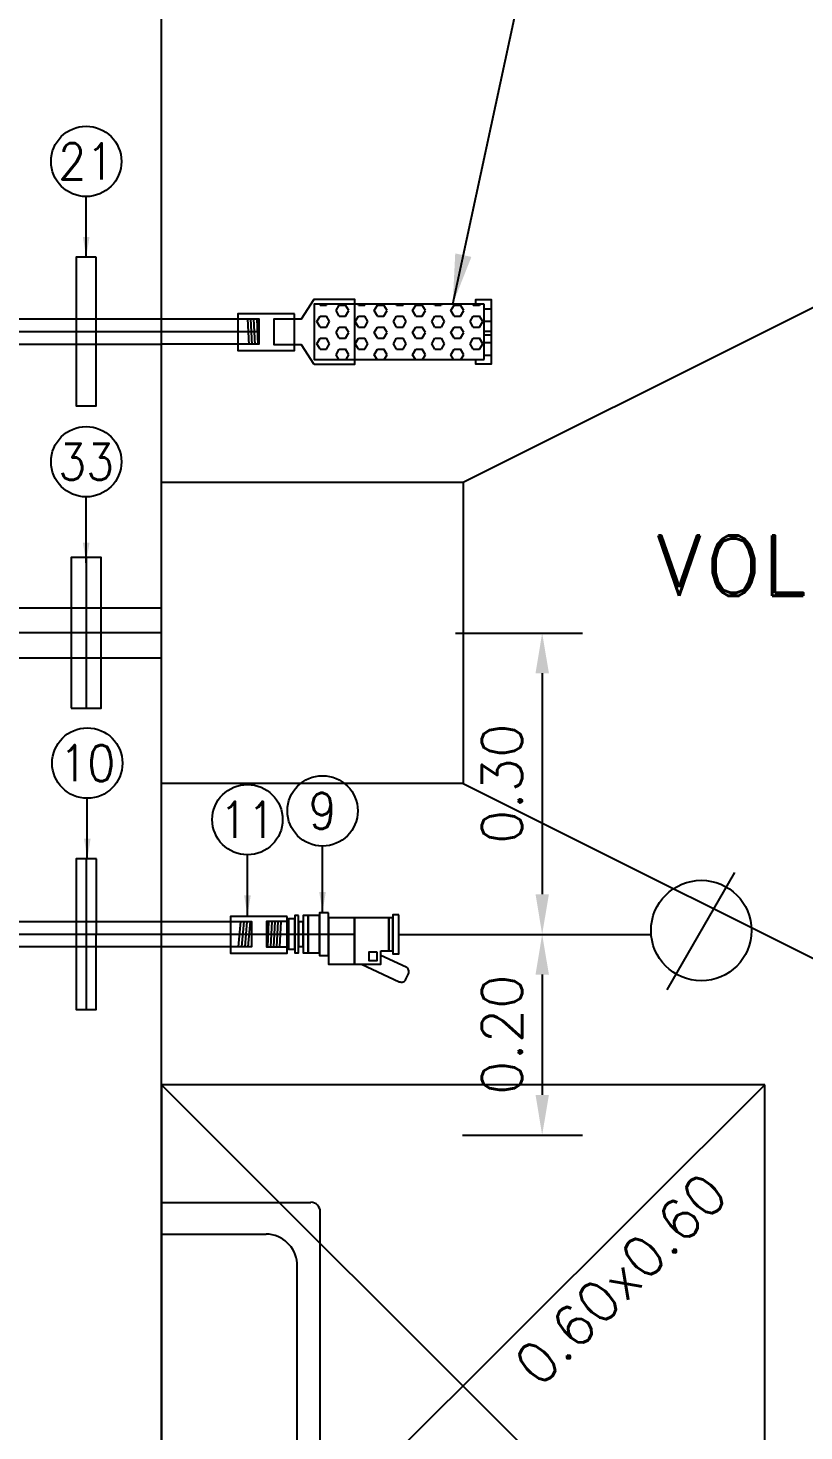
# Model space of a CAD drawing. Header units: metres. Extents: x -90 to 2507, y -28 to 972.
# Drawn here: x 151.915 to 152.687, y 195.706 to 197.103 of the extents above; entities that cross this region are included whole.
import ezdxf
from ezdxf.enums import TextEntityAlignment as Align

# ---------------------------------------------------------------- set-up
doc = ezdxf.new("R2010")
doc.units = ezdxf.units.M
doc.linetypes.add('CENTER', pattern=[50.8, 31.75, -6.35, 6.35, -6.35])
doc.linetypes.add('HIDDEN', pattern=[9.525, 6.35, -3.175])
for name, color, linetype in [('A-MURO', 6, 'Continuous'), ('A-NIVELES', 7, 'Continuous'), ('A-PUERTA', 2, 'Continuous'), ('G-achurado', 9, 'Continuous'), ('G-acotado', 8, 'Continuous'), ('G-ejes', 9, 'CENTER'), ('G-textos-notas', 7, 'Continuous'), ('G-textos-subtitulo', 3, 'Continuous'), ('S - VALVULA COMPUERTA', 2, 'Continuous'), ('S-TUBERIAS-NUEVAS', 3, 'Continuous')]:
    doc.layers.add(name, color=color, linetype=linetype)
doc.styles.add('01COTAS', font='romans.shx')
doc.styles.add('20-SUBTITULO', font='romand.shx', dxfattribs={"height": 0.06})
doc.dimstyles.new('DIM-10-CORTE', dxfattribs={"dimscale": 0.01, "dimtxt": 2, "dimasz": 2, "dimexe": 2, "dimexo": 2, "dimgap": 1, "dimtad": 1, "dimtih": 1, "dimtoh": 1, "dimdsep": 46, "dimtxsty": '01COTAS', "dimcen": 25, "dimclrd": 256, "dimclre": 256, "dimclrt": 7, "dimadec": 0, "dimazin": 0, "dimtfac": 1, "dimtmove": 2, "dimatfit": 3, "dimfxl": 1, "dimtolj": 1, "dimtzin": 0, "dimarcsym": 0})
doc.dimstyles.new('DIM-20-PLANTA', dxfattribs={"dimscale": 0.02, "dimtxt": 2, "dimasz": 2, "dimexe": 2, "dimexo": 2, "dimgap": 1, "dimtad": 1, "dimzin": 1, "dimdsep": 46, "dimtxsty": '01COTAS', "dimcen": 25, "dimclrd": 9, "dimclre": 9, "dimclrt": 7, "dimadec": 0, "dimazin": 0, "dimtfac": 1, "dimtmove": 2, "dimatfit": 3, "dimfxl": 1, "dimtolj": 1, "dimtzin": 0, "dimarcsym": 0})
doc.dimstyles.new('DIM-50-PLANTA', dxfattribs={"dimscale": 0.05, "dimtxt": 2, "dimasz": 2, "dimexe": 2, "dimexo": 2, "dimgap": 1, "dimtad": 1, "dimdec": 0, "dimlfac": 1000, "dimtxsty": '01COTAS', "dimcen": 25, "dimclrd": 9, "dimclre": 9, "dimclrt": 7, "dimadec": 0, "dimazin": 0, "dimtfac": 1, "dimtdec": 0, "dimtmove": 2, "dimatfit": 3, "dimfxl": 1, "dimtolj": 1, "dimtzin": 0, "dimarcsym": 0})

# ---------------------------------------------------------------- blocks, each defined once
blk = doc.blocks.new('VALV FLOT ACCES 1 PULG')
at = {"layer": 'S-TUBERIAS-NUEVAS'}
for points in [[(0.028, 0.0151), (0.0218, 0.0151), (0.0218, -0.0151), (0.028, -0.0151)], [(0.0318, 0.0187), (0.028, 0.0187), (0.028, -0.0187), (0.0318, -0.0187)], [(0.0413, 0.0187), (0.0363, 0.0187), (0.0363, -0.0187), (0.0413, -0.0187)], [(0.0527, 0.0187), (0.0413, 0.0187), (0.0413, -0.0187), (0.0527, -0.0187)], [(0.0618, 0.0213), (0.0527, 0.0213), (0.0527, -0.0213), (0.0618, -0.0213)], [(0.0875, 0.0163), (0.0618, 0.0163), (0.0618, -0.0299), (0.0875, -0.0299)], [(0.1256, 0.0163), (0.1217, 0.0163), (0.1217, -0.0167), (0.1256, -0.0167)], [(0.1316, 0.0191), (0.1256, 0.0191), (0.1256, -0.0195), (0.1316, -0.0195)], [(0.0218, 0.0127), (0, 0.0127), (0, -0.0127), (0.0218, -0.0127)], [(0.0363, 0.0124), (0.0318, 0.0124), (0.0318, -0.0124), (0.0363, -0.0124)], [(0.1101, -0.0179), (0.1017, -0.0179), (0.1017, -0.0263), (0.1101, -0.0263)]]:
    blk.add_lwpolyline(points, close=True, dxfattribs=at)
for points in [[(0.1136, 0.0163), (0.0875, 0.0163), (0.0875, -0.0299), (0.1136, -0.0299), (0.1136, -0.0167)], [(0.1136, -0.0167), (0.1217, -0.0167), (0.1217, 0.0163), (0.1136, 0.0163)], [(0.002, 0.0127), (0.0008, -0.0127)], [(0.0051, 0.0127), (0.0038, -0.0127)], [(0.0082, 0.0127), (0.0069, -0.0127)], [(0.0112, 0.0127), (0.01, -0.0127)], [(0.0143, 0.0127), (0.013, -0.0127)]]:
    blk.add_lwpolyline(points, dxfattribs=at)
blk.add_lwpolyline([(0.0945, -0.0299), (0.1321, -0.0473, 0.414214), (0.1387, -0.0449), (0.1412, -0.0394, 0.414214), (0.1388, -0.0328), (0.1136, -0.0211)], format="xyb", dxfattribs=at)
blk = doc.blocks.new('A$C3E7A4412')
at = {"color": 8}
for points in [[(0, 0.366), (0.1484, 0.366)], [(0, 0.366), (0, 0.3344)], [(0.1578, 0.0094), (0.1578, 0.3567)], [(0, 0.3344), (0.1041, 0.3344)], [(0.1349, 0.0606), (0.1349, 0.3055)], [(0, 0.0316), (0.1041, 0.0316)], [(0, 0), (0, 0.0316)], [(0, 0), (0.1484, 0)]]:
    blk.add_lwpolyline(points, dxfattribs=at)
for centre, radius, start, end in [((0.1484, 0.3567), 0.00938, 0, 90), ((0.1034, 0.3028), 0.0316, 4.7314, 88.7461), ((0.1034, 0.0632), 0.0316, 271.2539, 355.2686), ((0.1484, 0.0094), 0.00938, 270, 0)]:
    blk.add_arc(centre, radius, start, end, dxfattribs=at)
blk = doc.blocks.new('*D145')
at = {"color": 9, "lineweight": -2, "transparency": 16777216}
for p, q in [((152.3404, 196.5006), (152.4665, 196.5006)), ((152.4265, 196.4606), (152.4265, 196.2406)), ((152.3876, 196.2006), (152.4665, 196.2006))]:
    blk.add_line(p, q, dxfattribs=at)
at = {"color": 9, "transparency": 16777216}
for points in [[(152.4199, 196.4606), (152.4332, 196.4606), (152.4265, 196.5006)], [(152.4199, 196.2406), (152.4332, 196.2406), (152.4265, 196.2006)]]:
    blk.add_solid(points, dxfattribs=at)
at = {"layer": 'Defpoints', "color": 0, "transparency": 16777216}
for p in [(152.3004, 196.5006), (152.3476, 196.2006), (152.4265, 196.2006)]:
    blk.add_point(p, dxfattribs=at)
at = {"color": 7, "transparency": 16777216, "insert": (152.3865, 196.3506), "char_height": 0.04, "attachment_point": 5, "rotation": 90, "style": '01COTAS'}
blk.add_mtext('\\A1;0.30', dxfattribs=at)
blk = doc.blocks.new('*D146')
at = {"color": 9, "lineweight": -2, "transparency": 16777216}
for p, q in [((152.3876, 196.2006), (152.4665, 196.2006)), ((152.4265, 196.1606), (152.4265, 196.0408)), ((152.3472, 196.0008), (152.4665, 196.0008))]:
    blk.add_line(p, q, dxfattribs=at)
at = {"color": 9, "transparency": 16777216}
for points in [[(152.4199, 196.1606), (152.4332, 196.1606), (152.4265, 196.2006)], [(152.4199, 196.0408), (152.4332, 196.0408), (152.4265, 196.0008)]]:
    blk.add_solid(points, dxfattribs=at)
at = {"layer": 'Defpoints', "color": 0, "transparency": 16777216}
for p in [(152.3476, 196.2006), (152.3072, 196.0008), (152.4265, 196.0008)]:
    blk.add_point(p, dxfattribs=at)
at = {"color": 7, "transparency": 16777216, "insert": (152.3865, 196.1007), "char_height": 0.04, "attachment_point": 5, "rotation": 90, "style": '01COTAS'}
blk.add_mtext('\\A1;0.20', dxfattribs=at)

msp = doc.modelspace()

# ---------------------------------------------------------------- hatches: boundary and pattern name
h = msp.add_hatch()
h.set_pattern_fill('ANSI31', color=8, scale=0.001, angle=40)
h.set_pattern_definition([(85, (128.9197908, 207.4894408), (-0.00316291817, 0.0002767195), [])])
h.paths.add_polyline_path([(152.1372, 196.2135), (152.1235, 196.2135), (152.1235, 196.1881), (152.1372, 196.1881)])
at = {"layer": 'G-achurado'}
h = msp.add_hatch(dxfattribs=at)
h.set_pattern_fill('HEX', color=256, scale=0.002)
h.set_pattern_definition([(0, (-94.491978, -223.008475), (0, 0.01099852263), [0.00635, -0.0127]), (120, (-94.491978, -223.008475), (-0.009525, -0.00549926132), [0.00635, -0.0127]), (60, (-94.485628, -223.008475), (-0.009525, 0.00549926132), [0.00635, -0.0127])])
h.paths.add_polyline_path([(152.1997, 196.7729), (152.1997, 196.8279), (152.3688, 196.8279), (152.3688, 196.7729)])

# ---------------------------------------------------------------- linework, layer by layer
at = {"color": 8, "linetype": 'Continuous', "ltscale": 0.5}
for points in [[(152.3479, 196.6508), (154.1479, 197.5508)], [(152.3479, 196.3508), (154.1479, 195.4508)]]:
    msp.add_lwpolyline(points, dxfattribs=at)
at = {"color": 8, "linetype": 'HIDDEN', "ltscale": 0.1}
for points in [[(151.8979, 196.8135), (152.0479, 196.8135)], [(151.8979, 196.7881), (152.0479, 196.7881)], [(151.8979, 196.5258), (152.0479, 196.5258)], [(151.8979, 196.4758), (152.0479, 196.4758)], [(151.8979, 196.2135), (152.0479, 196.2135)], [(152.0479, 196.1881), (151.8979, 196.1881)]]:
    msp.add_lwpolyline(points, dxfattribs=at)
at = {"color": 8, "linetype": 'Continuous', "ltscale": 0.5}
msp.add_lwpolyline([(152.0479, 196.6508), (152.3479, 196.6508), (152.3479, 196.3508), (152.0479, 196.3508)], close=True, dxfattribs=at)
msp.add_lwpolyline([(152.5508, 196.1455), (152.6181, 196.2622)])
at = {"color": 8, "linetype": 'HIDDEN', "ltscale": 0.5}
msp.add_lwpolyline([(152.0479, 195.4508), (152.6479, 195.4508), (152.6479, 196.0508), (152.0479, 196.0508)], close=True, dxfattribs=at)
for points in [[(152.0479, 196.0508), (152.6479, 195.4508)], [(152.0479, 195.4522), (152.6479, 196.0508)]]:
    msp.add_lwpolyline(points, dxfattribs=at)
at = {"layer": 'A-MURO', "color": 1, "ltscale": 0.18}
msp.add_lwpolyline([(154.1479, 195.4508), (152.0479, 195.4508), (152.0479, 197.5508), (154.1479, 197.5508)], close=True, dxfattribs=at)
at = {"layer": 'A-PUERTA'}
for points in [[(151.9729, 196.5758), (151.9729, 196.4258)], [(151.9729, 196.2758), (151.9729, 196.1258)]]:
    msp.add_lwpolyline(points, dxfattribs=at)
at = {"layer": 'G-ejes', "color": 8, "linetype": 'CENTER', "ltscale": 0.1}
for points in [[(149.9769, 196.8008), (152.0479, 196.8008)], [(152.0479, 196.5008), (150.9056, 196.5008), (150.6183, 196.7881)], [(149.9821, 196.2008), (152.2398, 196.2008)]]:
    msp.add_lwpolyline(points, dxfattribs=at)
at = {"layer": 'G-ejes', "color": 8, "linetype": 'CENTER', "ltscale": 1.5}
msp.add_lwpolyline([(152.0479, 196.8008), (152.1445, 196.8008)], dxfattribs=at)
at = {"layer": 'G-textos-notas', "color": 1}
for centre in [(151.9729, 196.9701), (151.9729, 196.6711), (151.974, 196.3711), (152.208, 196.3235), (152.1333, 196.3148)]:
    msp.add_circle(centre, 0.035, dxfattribs=at)
at = {"layer": 'S - VALVULA COMPUERTA', "ltscale": 0.18}
msp.add_lwpolyline([(152.2839, 196.2006), (152.5349, 196.2006)], dxfattribs=at)
msp.add_circle((152.5848, 196.2044), 0.05, dxfattribs=at)
at = {"layer": 'S-TUBERIAS-NUEVAS'}
for points in [[(151.9829, 196.8748), (151.9629, 196.8748), (151.9629, 196.7268), (151.9829, 196.7268)], [(152.1997, 196.7679), (152.1872, 196.7874), (152.1599, 196.7874), (152.1599, 196.8134), (152.1872, 196.8134), (152.1997, 196.8329), (152.2397, 196.8329), (152.2397, 196.7679)], [(152.1802, 196.8184), (152.1238, 196.8184), (152.1238, 196.7819), (152.1802, 196.7819)], [(151.9579, 196.4258), (151.9879, 196.4258), (151.9879, 196.5758), (151.9579, 196.5758)], [(151.983, 196.2758), (151.9628, 196.2758), (151.9628, 196.1258), (151.9828, 196.1258)], [(152.1729, 196.2185), (152.1166, 196.2185), (152.1166, 196.182), (152.1729, 196.182)]]:
    msp.add_lwpolyline(points, close=True, dxfattribs=at)
for points in [[(152.3688, 196.8279), (152.1997, 196.8279), (152.1997, 196.7729), (152.3688, 196.7729)], [(152.3604, 196.8279), (152.3604, 196.8327), (152.3758, 196.8327), (152.3758, 196.8004), (152.3758, 196.7682), (152.3604, 196.7682), (152.3604, 196.7729)], [(152.3688, 196.7729), (152.3688, 196.8279)], [(152.0479, 196.8135), (152.1445, 196.8134), (152.1445, 196.788), (152.0479, 196.7881)], [(152.1333, 196.8134), (152.1346, 196.7874)], [(152.1363, 196.8134), (152.1376, 196.7874)], [(152.1394, 196.8134), (152.1407, 196.7874)], [(152.1425, 196.8134), (152.1438, 196.7874)], [(152.3688, 196.8235), (152.3758, 196.8235)], [(152.3688, 196.811), (152.3758, 196.811)], [(152.3688, 196.8012), (152.3758, 196.8012)], [(152.3688, 196.7974), (152.3758, 196.7974)], [(152.3688, 196.7899), (152.3758, 196.7899)], [(152.3688, 196.7773), (152.3758, 196.7773)], [(152.0475, 196.2135), (152.1166, 196.2135)], [(152.1166, 196.2135), (152.1372, 196.2135), (152.1372, 196.1881), (152.1166, 196.1881)], [(152.1166, 196.1881), (152.0479, 196.1881)]]:
    msp.add_lwpolyline(points, dxfattribs=at)

# ---------------------------------------------------------------- block references
msp.add_blockref('A$C3E7A4412', (152.0479, 195.5678))
msp.add_blockref('VALV FLOT ACCES 1 PULG', (152.1523, 196.2008), dxfattribs=at)

# ---------------------------------------------------------------- texts
at = {"layer": 'A-NIVELES', "linetype": 'HIDDEN', "lineweight": 13, "ltscale": 0.5, "insert": (152.3954, 195.7765), "char_height": 0.04, "attachment_point": 1, "rotation": 45, "style": '01COTAS'}
msp.add_mtext_dynamic_manual_height_columns('0.60x0.60', width=0.912003, gutter_width=10, heights=[0], dxfattribs=at)
at = {"layer": 'G-textos-notas', "style": '01COTAS', "width": 0.9}
for s, p in [('21', (151.9729, 196.9701)), ('33', (151.9729, 196.6711)), ('10', (151.974, 196.3711)), ('9', (152.208, 196.3235)), ('11', (152.1333, 196.3148))]:
    msp.add_text(s, height=0.036, dxfattribs=at).set_placement(p, align=Align.MIDDLE)
at = {"layer": 'G-textos-subtitulo', "style": '20-SUBTITULO'}
msp.add_text('VOLUMEN DE AGUA=5.00M3', height=0.06, dxfattribs=at).set_placement((152.5371, 196.5376))

# ---------------------------------------------------------------- dimensions: what is measured, and where the dimension line sits
for base, p1, p2, picture, middle in [((152.4265, 196.2006), (152.3004, 196.5006), (152.3476, 196.2006), '*D145', (152.3865, 196.3506)), ((152.4265, 196.0008), (152.3476, 196.2006), (152.3072, 196.0008), '*D146', (152.3865, 196.1007))]:
    dim = msp.add_linear_dim(base=base, p1=p1, p2=p2, angle=90, dimstyle='DIM-20-PLANTA')
    dim.commit()
    dim.dimension.update_dxf_attribs({"geometry": picture, "text_midpoint": middle})

# ---------------------------------------------------------------- leaders
at = {"layer": 'G-acotado', "color": 5}
for points in [[(151.9729, 196.8748), (151.9729, 196.9351)], [(151.9729, 196.5706), (151.9729, 196.6361)], [(151.974, 196.2758), (151.974, 196.3361)], [(152.208, 196.2229), (152.208, 196.2885)], [(152.1333, 196.2194), (152.1333, 196.2798)]]:
    msp.add_leader(points, dimstyle='DIM-10-CORTE', dxfattribs=at)
at = {"layer": 'G-textos-notas'}
msp.add_leader([(152.3375, 196.8279), (152.417, 197.196), (152.8297, 197.196)], dimstyle='DIM-50-PLANTA', override={"dimasz": 1, "dimtad": 0, "dimcen": 1.393145}, dxfattribs=at)

doc.saveas('drawing.dxf')
